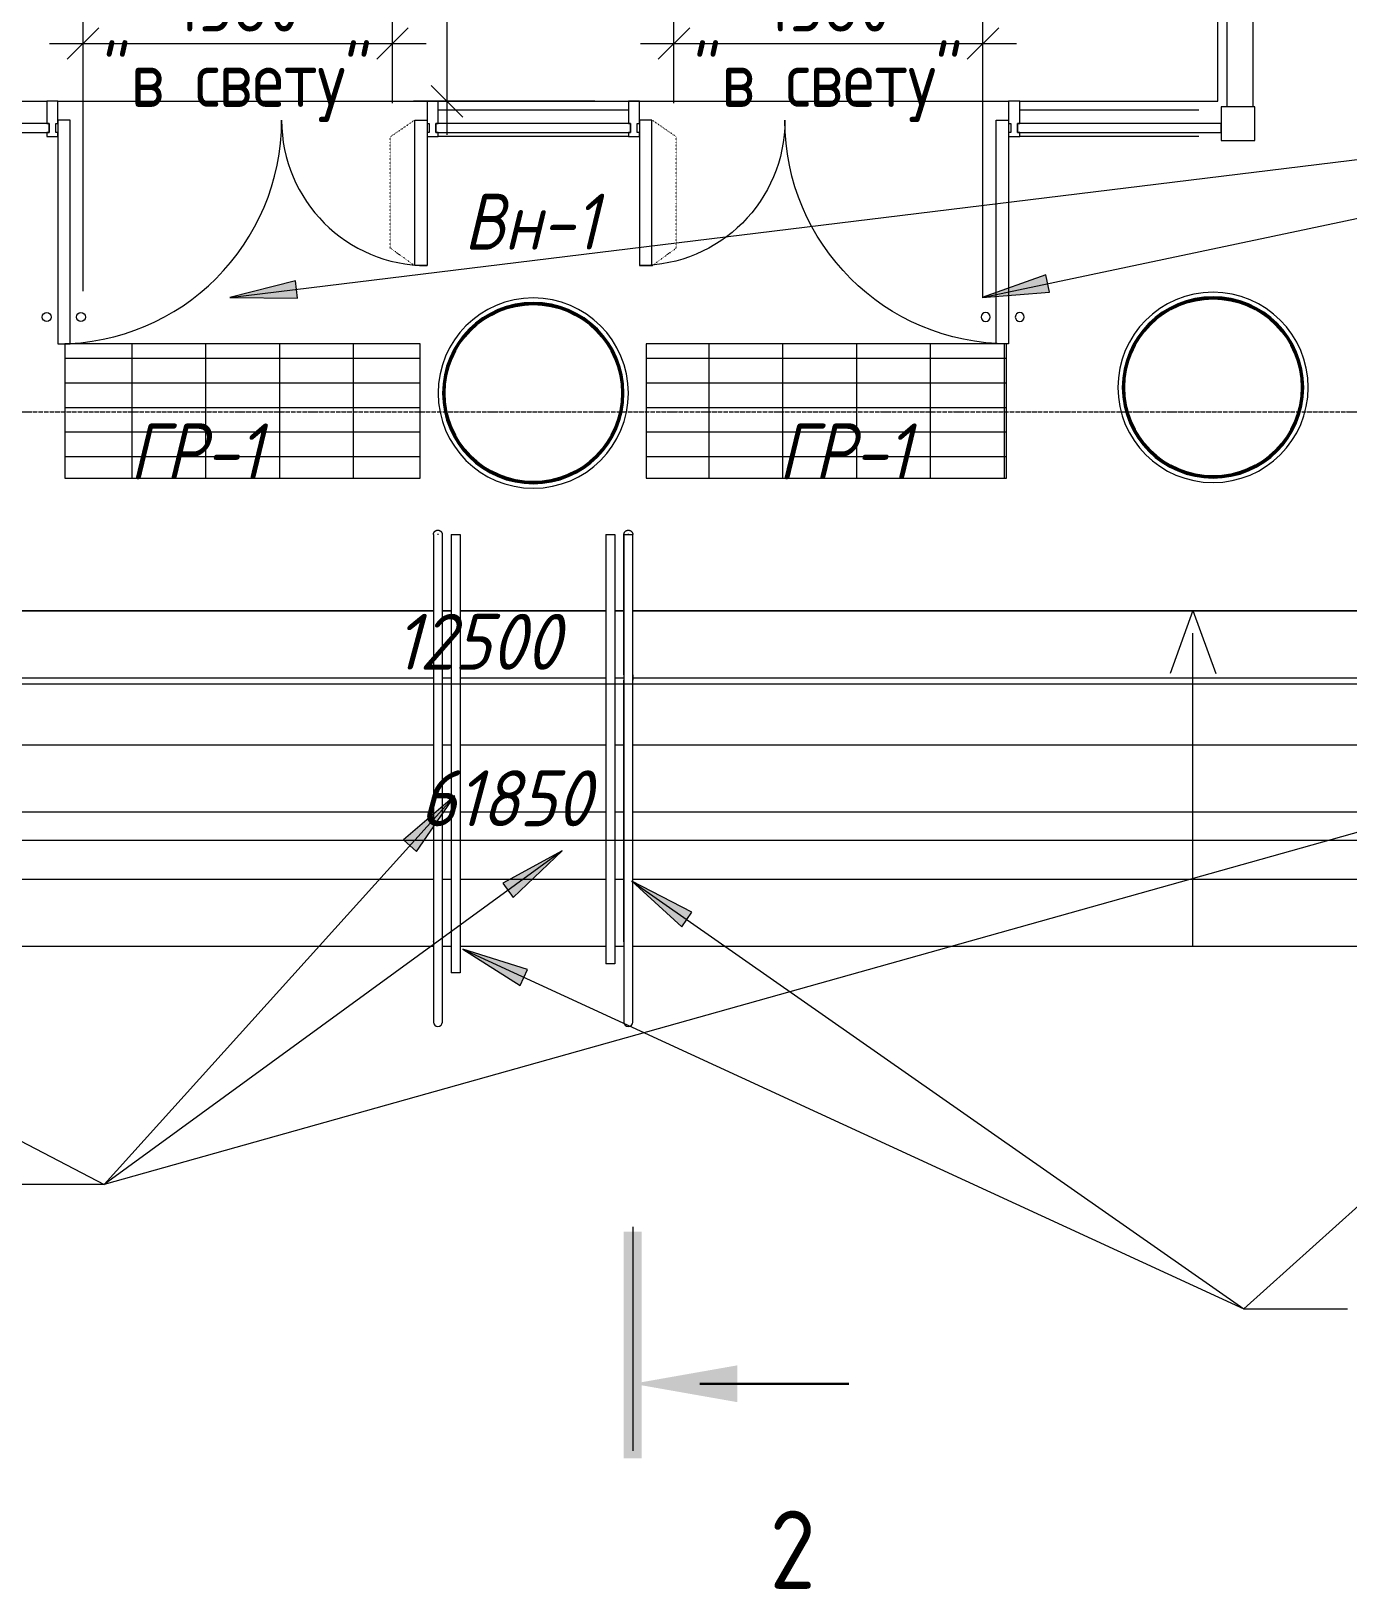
# Model space of a CAD drawing. Header units: millimetres. Extents: x 504091 to 2165846, y 135022 to 442887.
# Drawn here: x 1422457 to 1428344, y 297402 to 304368 of the extents above; entities that cross this region are included whole.
import ezdxf

# ---------------------------------------------------------------- set-up
doc = ezdxf.new("R2010")
doc.units = ezdxf.units.MM
for name, pattern in [('ADSK_Линия сетки', [25, 20, -2.5, 0, -2.5]), ('ADSK_Пунктирная_п1', [0.53, 0, -0.53]), ('осеваяX2', [4, 2.5, -0.5, 0.5, -0.5])]:
    doc.linetypes.add(name, pattern=pattern)
doc.layers.get('Defpoints').update_dxf_attribs({"color": 255})
for name, color, linetype, lineweight in [('Аннотация', 7, 'Continuous', 9), ('Витраж', 7, 'Continuous', 9), ('Двери', 7, 'Continuous', 20), ('Колонны', 7, 'Continuous', 18), ('Лестницы', 7, 'Continuous', 18), ('Марки', 7, 'Continuous', 20), ('Ограждение', 7, 'Continuous', 18), ('Оси', 165, 'осеваяX2', 13), ('Панели витража', 7, 'Continuous', 9), ('Перекрытие', 7, 'Continuous', 18), ('размеры', 7, 'Continuous', 9), ('Разрезы', 7, 'Continuous', 9), ('Стены наружные', 7, 'Continuous', 18), ('Узлы', 7, 'Continuous', 18)]:
    doc.layers.add(name, color=color, linetype=linetype, lineweight=lineweight)
doc.layers.add('Линии', color=7, linetype='Continuous', lineweight=9, true_color=0x00a600)
doc.styles.add('GOST 2.304_new', font='isocpeur.ttf', dxfattribs={"width": 0.9, "oblique": 15})
doc.styles.add('GOST Common_1', font='GOST_Common.ttf', dxfattribs={"width": 0.9, "height": 250})
doc.styles.add('GOST Common_4', font='GOST_Common.ttf', dxfattribs={"width": 0.9, "height": 200})
doc.styles.add('GOST Common_B_I', font='', dxfattribs={"width": 0.9, "height": 250})
doc.styles.get('GOST Common_B_I').set_extended_font_data('GOST Common', italic=True, bold=True)
doc.dimstyles.new('ADSK_Основной_2_5_мм_Округление_до_10_мм', dxfattribs={"dimscale": 304.8, "dimtxt": 251.428749, "dimasz": 0.463911, "dimexe": 0.492126, "dimexo": 0.492126, "dimgap": 0.098425, "dimtad": 1, "dimdec": 0, "dimrnd": 10, "dimdsep": 46, "dimtxsty": 'GOST Common_1', "dimblk1": 'OBLIQUE', "dimblk2": 'OBLIQUE', "dimsah": 1, "dimcen": 0.09, "dimdle": 0.492126, "dimazin": 2, "dimtfac": 1, "dimtdec": 4, "dimtix": 1, "dimtmove": 0, "dimatfit": 3, "dimfxl": 0, "dimtvp": 1, "dimtolj": 1, "dimtzin": 0, "dimlwd": 20, "dimlwe": 20, "dimarcsym": 0})
doc.dimstyles.new('ADSK_Основной_2_5_мм_Округление_до_1_мм', dxfattribs={"dimscale": 304.8, "dimtxt": 251.428749, "dimasz": 0.463911, "dimexe": 0.492126, "dimexo": 0.492126, "dimgap": 0.098425, "dimtad": 1, "dimdec": 0, "dimdsep": 46, "dimtxsty": 'GOST Common_1', "dimblk1": 'OBLIQUE', "dimblk2": 'OBLIQUE', "dimsah": 1, "dimcen": 0.09, "dimdle": 0.492126, "dimazin": 2, "dimtfac": 1, "dimtdec": 4, "dimtix": 1, "dimtmove": 0, "dimatfit": 3, "dimfxl": 0, "dimtvp": 1, "dimtolj": 1, "dimtzin": 0, "dimlwd": 20, "dimlwe": 20, "dimarcsym": 0})
doc.dimstyles.new('SPDS 1_100', dxfattribs={"dimscale": 100, "dimtxt": 2.5, "dimasz": 1.77, "dimexe": 1.25, "dimexo": 0.625, "dimtad": 1, "dimdec": 0, "dimrnd": 0.001, "dimzin": 9, "dimtxsty": 'GOST 2.304_new', "dimblk": 'ARCHTICK', "dimcen": 2.5, "dimdle": 2, "dimclrt": 256, "dimadec": 0, "dimazin": 2, "dimtfac": 0.75, "dimtdec": 0, "dimtmove": 1, "dimatfit": 3, "dimfxl": 0, "dimtolj": 1, "dimlwd": 9, "dimlwe": 9, "dimarcsym": 0})

# ---------------------------------------------------------------- blocks, each defined once
blk = doc.blocks.new('Системная панель - Стекло - 40мм-6453344-План 1-го этажа')
at = {"layer": 'Панели витража', "lineweight": 18}
blk.add_line((-405, 40), (-405, 0), dxfattribs=at)
blk.add_lwpolyline([(-405, 0), (505, 0), (505, 40), (-405, 40)], dxfattribs=at)
blk = doc.blocks.new('Квадратный угловой импост - 150х150 мм-6453345-План 1-го этажа')
at = {"layer": 'Витраж', "lineweight": 18}
for p, q in [((-25, 25), (125, 25)), ((-25, -125), (-25, 25)), ((125, 25), (125, -125)), ((125, -125), (-25, -125))]:
    blk.add_line(p, q, dxfattribs=at)
blk = doc.blocks.new('Системная панель - Стекло - 40мм-6453346-План 1-го этажа')
at = {"layer": 'Панели витража', "lineweight": 18}
blk.add_line((-535, 40), (-535, 0), dxfattribs=at)
blk.add_lwpolyline([(-535, 0), (335, 0), (335, 40), (-535, 40)], dxfattribs=at)
blk = doc.blocks.new('Прямоугольный импост - Импост структурный с накладкой - 100мм-5430409-План 1-го этажа')
at = {"layer": 'Витраж'}
for p, q in [((22126, -300.6), (21326, -300.6)), ((22126, -417.6), (21326, -417.6))]:
    blk.add_line(p, q, dxfattribs=at)
blk = doc.blocks.new('Прямоугольный импост - Импост структурный с накладкой - 160мм-6453342-План 1-го этажа')
at = {"layer": 'Витраж', "lineweight": 18}
for p, q in [((-25, 0), (-25, 17)), ((-25, 17), (25, 17)), ((-15, 0), (-25, 0)), ((-15, -40), (-15, 0)), ((25, 0), (15, 0)), ((15, 0), (15, -40)), ((25, 17), (25, 0)), ((-25, -140), (-25, -40)), ((-25, -40), (-15, -40)), ((15, -40), (25, -40)), ((25, -40), (25, -140)), ((25, -140), (-25, -140))]:
    blk.add_line(p, q, dxfattribs=at)
blk = doc.blocks.new('Витражная двухстворчатая дверь - Входная двухстворчатая левая-6453348-План 1-го этажа')
at = {"layer": 'Двери'}
for points in [[(-825, -945), (-770, -945), (-770, 55), (-825, 55), (-825, -945)], [(825, -595), (770, -595), (770, 55), (825, 55), (825, -595)]]:
    blk.add_lwpolyline(points, dxfattribs=at)
for centre, radius, start, end in [((-825, 55), 1000, 270, 0), ((825, 55), 650, 180, 270)]:
    blk.add_arc(centre, radius, start, end, dxfattribs=at)
at = {"layer": 'Линии', "color": 7, "linetype": 'ADSK_Пунктирная_п1'}
for points in [[(660.6, -516.3), (660.6, -19.2), (769.3, 55.8)], [(768.9, -595), (660.6, -516.3)]]:
    blk.add_lwpolyline(points, dxfattribs=at)
at = {"layer": 'Линии', "color": 7, "lineweight": 18}
for centre in [(-875, -825), (-722.5, -825)]:
    blk.add_circle(centre, 20, dxfattribs=at)
blk = doc.blocks.new('Ограждение - Ограждение-1958639-План 1-го этажа')
at = {"layer": 'Ограждение'}
for p, q in [((24185.2, -2705), (24225.2, -2705)), ((24185.2, -2705), (24185.2, -3045)), ((24225.2, -2705), (24225.2, -3045)), ((24185.2, -3045), (24185.2, -3345)), ((24225.2, -3045), (24225.2, -3345)), ((24185.2, -3345), (24185.2, -4545)), ((24225.2, -3345), (24225.2, -4545)), ((24185.2, -4545), (24185.2, -4665)), ((24225.2, -4545), (24225.2, -4665)), ((24225.2, -4665), (24185.2, -4665))]:
    blk.add_line(p, q, dxfattribs=at)
blk = doc.blocks.new('Тип перил - Перила_Внутренний_-3098167-План 1-го этажа')
at = {"layer": 'Ограждение'}
for p, q in [((24105.2, -2705), (24105.2, -3045)), ((24127.5, -2705), (24122.9, -2705)), ((24145.2, -3045), (24145.2, -2705)), ((24105.2, -3045), (24105.2, -3332.5)), ((24145.2, -3332.5), (24145.2, -3045)), ((24105.2, -3346.6), (24105.2, -4524.6)), ((24145.2, -4524.6), (24145.2, -3346.6)), ((24105.2, -4525.2), (24105.2, -4524.6))]:
    blk.add_line(p, q, dxfattribs=at)
at = {"layer": 'Ограждение', "flags": 128}
for points in [[(24105.2, -3332.5), (24105.2, -3333.7), (24105.2, -3334.9), (24105.2, -3336.1), (24105.2, -3337.3), (24105.2, -3338.5), (24105.2, -3339.6), (24105.2, -3340.8), (24105.2, -3341.9), (24105.2, -3343.1), (24105.2, -3344.2), (24105.2, -3345.3), (24105.2, -3346.4), (24105.2, -3346.6)], [(24145.2, -3346.6), (24145.2, -3345.5), (24145.2, -3344.5), (24145.2, -3343.3), (24145.2, -3342.2), (24145.2, -3341.1), (24145.2, -3339.9), (24145.2, -3338.8), (24145.2, -3337.6), (24145.2, -3336.4), (24145.2, -3335.2), (24145.2, -3334), (24145.2, -3332.8), (24145.2, -3332.5)]]:
    blk.add_lwpolyline(points, dxfattribs=at)
blk = doc.blocks.new('Тип перил - D40-V56-План 1-го этажа')
at = {"layer": 'Ограждение', "flags": 128}
for points in [[(0, 20), (0.8, 20), (1.6, 19.9), (2.4, 19.9), (3.2, 19.7), (4, 19.6), (4.8, 19.4), (5.5, 19.2), (6.3, 19), (7, 18.7), (7.8, 18.4), (8.5, 18.1), (9.2, 17.7), (9.9, 17.4), (10.6, 16.9), (11.3, 16.5), (11.9, 16), (12.6, 15.6), (13.2, 15), (13.8, 14.5), (14.3, 13.9), (14.9, 13.3), (15.4, 12.7), (15.9, 12.1), (16.4, 11.5), (16.8, 10.8), (17.2, 10.1), (17.6, 9.4), (18, 8.7), (18.3, 8), (18.6, 7.2), (18.9, 6.5), (19.2, 5.7), (19.4, 5), (19.6, 4.2), (19.7, 3.4), (19.8, 2.6), (19.9, 1.8), (20, 1), (20, 0.2), (20, 0)], [(20, 0), (20, -0.8), (19.9, -1.6), (19.9, -2.4), (19.7, -3.2), (19.6, -4), (19.4, -4.8), (19.2, -5.5), (19, -6.3), (18.7, -7), (18.4, -7.8), (18.1, -8.5), (17.7, -9.2), (17.4, -9.9), (16.9, -10.6), (16.5, -11.3), (16, -11.9), (15.6, -12.6), (15, -13.2), (14.5, -13.8), (13.9, -14.3), (13.3, -14.9), (12.7, -15.4), (12.1, -15.9), (11.5, -16.4), (10.8, -16.8), (10.1, -17.2), (9.4, -17.6), (8.7, -18), (8, -18.3), (7.2, -18.6), (6.5, -18.9), (5.7, -19.2), (5, -19.4), (4.2, -19.6), (3.4, -19.7), (2.6, -19.8), (1.8, -19.9), (1, -20), (0.2, -20), (0, -20)]]:
    blk.add_lwpolyline(points, dxfattribs=at)
blk = doc.blocks.new('Тип перил - Перила_Внутренний_-3098185-План 1-го этажа')
at = {"layer": 'Ограждение', "flags": 128}
for points in [[(24105.2, -3332.5), (24105.2, -3333.7), (24105.2, -3334.9), (24105.2, -3336.1), (24105.2, -3337.3), (24105.2, -3338.5), (24105.2, -3339.6), (24105.2, -3340.8), (24105.2, -3341.9), (24105.2, -3343.1), (24105.2, -3344.2), (24105.2, -3345.3), (24105.2, -3346.4), (24105.2, -3346.6)], [(24145.2, -3346.6), (24145.2, -3345.5), (24145.2, -3344.5), (24145.2, -3343.3), (24145.2, -3342.2), (24145.2, -3341.1), (24145.2, -3339.9), (24145.2, -3338.8), (24145.2, -3337.6), (24145.2, -3336.4), (24145.2, -3335.2), (24145.2, -3334), (24145.2, -3332.8)]]:
    blk.add_lwpolyline(points, dxfattribs=at)
blk = doc.blocks.new('Тип перил - D40-V58-План 1-го этажа')
at = {"layer": 'Ограждение', "flags": 128}
for points in [[(4.8, 19.4), (5.5, 19.2), (6.3, 19), (7, 18.7), (7.8, 18.4), (8.5, 18.1), (9.2, 17.7), (9.9, 17.4), (10.6, 16.9), (11.3, 16.5), (11.9, 16), (12.6, 15.6), (13.2, 15), (13.8, 14.5), (14.3, 13.9), (14.9, 13.3), (15.4, 12.7), (15.9, 12.1), (16.4, 11.5), (16.8, 10.8), (17.2, 10.1), (17.6, 9.4), (18, 8.7), (18.3, 8), (18.6, 7.2), (18.9, 6.5), (19.2, 5.7), (19.4, 5), (19.6, 4.2), (19.7, 3.4), (19.8, 2.6), (19.9, 1.8), (20, 1), (20, 0.2), (20, 0)], [(9.4, -17.6), (8.7, -18), (8, -18.3), (7.2, -18.6), (6.5, -18.9), (5.7, -19.2), (5, -19.4), (4.2, -19.6)], [(20, 0), (20, -0.8), (19.9, -1.6), (19.9, -2.4), (19.7, -3.2), (19.6, -4), (19.4, -4.8), (19.2, -5.5), (19, -6.3), (18.7, -7), (18.4, -7.8), (18.1, -8.5), (17.7, -9.2), (17.4, -9.9), (16.9, -10.6), (16.5, -11.3), (16, -11.9), (15.6, -12.6), (15, -13.2), (14.5, -13.8), (13.9, -14.3), (13.3, -14.9), (12.7, -15.4), (12.1, -15.9), (11.5, -16.4), (10.8, -16.8), (10.1, -17.2)]]:
    blk.add_lwpolyline(points, dxfattribs=at)
blk = doc.blocks.new('Тип перил - Перила_Внутренний_-V59-План 1-го этажа')
at = {"layer": 'Ограждение'}
for p, q in [((24956.8, -2705), (24996.8, -2705)), ((24956.8, -3332.5), (24956.8, -2705)), ((24996.8, -3332.5), (24996.8, -2705)), ((24956.8, -3332.5), (24956.8, -3356)), ((24996.8, -3332.5), (24996.8, -3356)), ((24956.8, -4525), (24956.8, -3356)), ((24996.8, -4525), (24996.8, -3356))]:
    blk.add_line(p, q, dxfattribs=at)
blk = doc.blocks.new('Ограждение - Ограждение-3099070-План 1-го этажа')
at = {"layer": 'Ограждение'}
for p, q in [((24876.8, -2705), (24916.8, -2705)), ((24876.8, -2705), (24876.8, -3045)), ((24916.8, -2705), (24916.8, -3045)), ((24876.8, -3045), (24876.8, -3345)), ((24916.8, -3045), (24916.8, -3345)), ((24876.8, -3345), (24876.8, -4545)), ((24916.8, -3345), (24916.8, -4545)), ((24876.8, -4545), (24876.8, -4625)), ((24916.8, -4545), (24916.8, -4625)), ((24916.8, -4625), (24876.8, -4625))]:
    blk.add_line(p, q, dxfattribs=at)
blk = doc.blocks.new('Тип перил - Перила_Внутренний_-3099075-План 1-го этажа')
at = {"layer": 'Ограждение'}
for p, q in [((24956.8, -2705), (24956.8, -3045)), ((24979.1, -2705), (24974.4, -2705)), ((24996.8, -3045), (24996.8, -2705)), ((24956.8, -3045), (24956.8, -3332.5)), ((24996.8, -3332.5), (24996.8, -3045)), ((24956.8, -3346.6), (24956.8, -4524.6)), ((24996.8, -4524.6), (24996.8, -3346.6)), ((24956.8, -4525.2), (24956.8, -4524.6))]:
    blk.add_line(p, q, dxfattribs=at)
at = {"layer": 'Ограждение', "flags": 128}
for points in [[(24956.8, -3332.5), (24956.8, -3333.7), (24956.8, -3334.9), (24956.8, -3336.1), (24956.8, -3337.3), (24956.8, -3338.5), (24956.8, -3339.6), (24956.8, -3340.8), (24956.8, -3341.9), (24956.8, -3343.1), (24956.8, -3344.2), (24956.8, -3345.3), (24956.8, -3346.4), (24956.8, -3346.6)], [(24996.8, -3346.6), (24996.8, -3345.5), (24996.8, -3344.5), (24996.8, -3343.3), (24996.8, -3342.2), (24996.8, -3341.1), (24996.8, -3339.9), (24996.8, -3338.8), (24996.8, -3337.6), (24996.8, -3336.4), (24996.8, -3335.2), (24996.8, -3334), (24996.8, -3332.8), (24996.8, -3332.5)]]:
    blk.add_lwpolyline(points, dxfattribs=at)
blk = doc.blocks.new('Тип перил - Перила_Внутренний_-V68-План 1-го этажа')
at = {"layer": 'Ограждение'}
for p, q in [((24956.8, -2705), (24996.8, -2705)), ((24956.8, -3332.5), (24956.8, -2705)), ((24996.8, -3332.5), (24996.8, -2705)), ((24956.8, -3332.5), (24956.8, -3356)), ((24996.8, -3332.5), (24996.8, -3356)), ((24956.8, -4525), (24956.8, -3356)), ((24996.8, -4525), (24996.8, -3356))]:
    blk.add_line(p, q, dxfattribs=at)
blk = doc.blocks.new('Тип перил - Перила_Внутренний_-3099086-План 1-го этажа')
at = {"layer": 'Ограждение', "flags": 128}
for points in [[(24956.8, -3332.5), (24956.8, -3333.7), (24956.8, -3334.9), (24956.8, -3336.1), (24956.8, -3337.3), (24956.8, -3338.5), (24956.8, -3339.6), (24956.8, -3340.8), (24956.8, -3341.9), (24956.8, -3343.1), (24956.8, -3344.2), (24956.8, -3345.3), (24956.8, -3346.4), (24956.8, -3346.6)], [(24996.8, -3346.6), (24996.8, -3345.5), (24996.8, -3344.5), (24996.8, -3343.3), (24996.8, -3342.2), (24996.8, -3341.1), (24996.8, -3339.9), (24996.8, -3338.8), (24996.8, -3337.6), (24996.8, -3336.4), (24996.8, -3335.2), (24996.8, -3334), (24996.8, -3332.8)]]:
    blk.add_lwpolyline(points, dxfattribs=at)
blk = doc.blocks.new('Тип перил - Перила_Внутренний_-V69-План 1-го этажа')
at = {"layer": 'Ограждение'}
for p, q in [((24956.8, -3332.5), (24956.8, -3346.7)), ((24996.8, -3332.5), (24996.8, -3346.7))]:
    blk.add_line(p, q, dxfattribs=at)
blk = doc.blocks.new('ADSK_Стрелка - По умолчанию-7055096-План 1-го этажа')
at = {"layer": 'Узлы'}
blk.add_line((0, 0), (1399.4, 0.2), dxfattribs=at)
blk = doc.blocks.new('Разрез - Номер вида спереди_3_5 мм-16061-План 1-го этажа')
at = {"layer": 'Разрезы'}
for points in [[(9.798, 0.404), (9.798, -0.394), (-0.333, -0.394), (-0.333, 0.404)], [(2.176, -4.675), (3, 0), (3.824, -4.675)]]:
    blk.add_hatch(color=256, dxfattribs=at).paths.add_polyline_path(points)
at = {"layer": 'Разрезы', "lineweight": 30}
blk.add_line((3, -3), (3, -9.663), dxfattribs=at)
blk = doc.blocks.new('_Oblique')
at = {"color": 0, "linetype": 'ByBlock', "lineweight": -2}
blk.add_line((-0.5, -0.5), (0.5, 0.5), dxfattribs=at)
blk = doc.blocks.new('*D2770')
at = {"layer": 'Defpoints', "color": 0, "lineweight": 20, "transparency": 16777216}
for p in [(1426712.1, 304312.8), (1425330.8, 303896.4), (1426712.1, 303024.7)]:
    blk.add_point(p, dxfattribs=at)
at = {"layer": 'размеры', "color": 0, "transparency": 16777216}
for p, q in [((1425330.8, 304046.4), (1425330.8, 304462.8)), ((1426712.1, 303174.7), (1426712.1, 304462.8)), ((1425180.8, 304312.8), (1426862.1, 304312.8))]:
    blk.add_line(p, q, dxfattribs=at)
at = {"layer": 'размеры', "color": 0, "transparency": 16777216, "xscale": 141.4, "yscale": 141.4, "zscale": 141.4, "rotation": 180}
blk.add_blockref('_Oblique', (1425330.8, 304312.8), dxfattribs=at)
at = {"layer": 'размеры', "color": 0, "transparency": 16777216, "xscale": 141.4, "yscale": 141.4, "zscale": 141.4}
blk.add_blockref('_Oblique', (1426712.1, 304312.8), dxfattribs=at)
at = {"layer": 'размеры', "color": 0, "lineweight": 20, "transparency": 16777216, "char_height": 250, "width": 1564.824, "attachment_point": 5, "style": 'GOST Common_1'}
for s, insert in [('\\A1;1360\u200e', (1426021.4, 304491.2)), ('\\A1;"в свету"', (1426021.4, 304120.3))]:
    blk.add_mtext(s, dxfattribs=dict(at, insert=insert))
blk = doc.blocks.new('*D2771')
at = {"layer": 'Defpoints', "color": 0, "lineweight": 20, "transparency": 16777216}
for p in [(1424072.6, 304312.8), (1424072.6, 303895.4), (1422689.6, 303054.5)]:
    blk.add_point(p, dxfattribs=at)
at = {"layer": 'размеры', "color": 0, "transparency": 16777216}
for p, q in [((1422689.6, 303204.5), (1422689.6, 304462.8)), ((1424072.6, 304045.4), (1424072.6, 304462.8)), ((1422539.6, 304312.8), (1424222.6, 304312.8))]:
    blk.add_line(p, q, dxfattribs=at)
at = {"layer": 'размеры', "color": 0, "transparency": 16777216, "xscale": 141.4, "yscale": 141.4, "zscale": 141.4, "rotation": 180}
blk.add_blockref('_Oblique', (1422689.6, 304312.8), dxfattribs=at)
at = {"layer": 'размеры', "color": 0, "transparency": 16777216, "xscale": 141.4, "yscale": 141.4, "zscale": 141.4}
blk.add_blockref('_Oblique', (1424072.6, 304312.8), dxfattribs=at)
at = {"layer": 'размеры', "color": 0, "lineweight": 20, "transparency": 16777216, "char_height": 250, "width": 1564.824, "attachment_point": 5, "style": 'GOST Common_1'}
for s, insert in [('\\A1;1360\u200e', (1423381.1, 304491.2)), ('\\A1;"в свету"', (1423381.1, 304120.3))]:
    blk.add_mtext(s, dxfattribs=dict(at, insert=insert))
blk = doc.blocks.new('*D2793')
at = {"layer": 'Defpoints', "color": 0, "lineweight": 20, "transparency": 16777216}
for p in [(1424316.8, 306504.6), (1425127.1, 306504.6), (1425127.1, 304054.6)]:
    blk.add_point(p, dxfattribs=at)
at = {"layer": 'размеры', "color": 0, "transparency": 16777216}
for p, q in [((1424316.8, 303904.6), (1424316.8, 306654.6)), ((1424977.1, 306504.6), (1424166.8, 306504.6)), ((1424977.1, 304054.6), (1424166.8, 304054.6))]:
    blk.add_line(p, q, dxfattribs=at)
at = {"layer": 'размеры', "color": 0, "transparency": 16777216, "xscale": 141.4, "yscale": 141.4, "zscale": 141.4}
for p, rotation in [((1424316.8, 306504.6), 90), ((1424316.8, 304054.6), 270)]:
    blk.add_blockref('_Oblique', p, dxfattribs=dict(at, rotation=rotation))
at = {"layer": 'размеры', "color": 0, "lineweight": 20, "transparency": 16777216, "insert": (1424161.8, 305279.6), "char_height": 250, "attachment_point": 5, "rotation": 90, "style": 'GOST Common_1'}
blk.add_mtext('\\A1;2450', dxfattribs=at)
blk = doc.blocks.new('_ArchTick')
at = {"color": 0, "linetype": 'ByBlock', "const_width": 0.15}
blk.add_lwpolyline([(-0.5, -0.5), (0.5, 0.5)], dxfattribs=at)
blk = doc.blocks.new('*D2804')
at = {"layer": 'Defpoints', "color": 0, "lineweight": 20, "transparency": 16777216}
for p in [(1418199.9, 301549.8), (1430699.9, 301549.8), (1430699.9, 301449.8)]:
    blk.add_point(p, dxfattribs=at)
at = {"layer": 'размеры', "color": 0, "lineweight": 9, "transparency": 16777216}
for p, q in [((1417999.9, 301449.8), (1430899.9, 301449.8)), ((1418199.9, 301487.3), (1418199.9, 301324.8)), ((1430699.9, 301487.3), (1430699.9, 301324.8))]:
    blk.add_line(p, q, dxfattribs=at)
at = {"layer": 'размеры', "color": 0, "lineweight": 9, "transparency": 16777216, "xscale": 177, "yscale": 177, "zscale": 177, "rotation": 180}
blk.add_blockref('_ArchTick', (1418199.9, 301449.8), dxfattribs=at)
at = {"layer": 'размеры', "color": 0, "lineweight": 9, "transparency": 16777216, "xscale": 177, "yscale": 177, "zscale": 177}
blk.add_blockref('_ArchTick', (1430699.9, 301449.8), dxfattribs=at)
at = {"layer": 'размеры', "lineweight": 20, "transparency": 16777216, "insert": (1424449.9, 301637.3), "char_height": 250, "width": 291.93, "attachment_point": 5, "style": 'GOST 2.304_new'}
blk.add_mtext('\\A1;12500', dxfattribs=at)
blk = doc.blocks.new('*D2805')
at = {"layer": 'Defpoints', "color": 0, "lineweight": 20, "transparency": 16777216}
for p in [(1393649.9, 300849.8), (1455499.9, 300849.8), (1455499.9, 300749.8)]:
    blk.add_point(p, dxfattribs=at)
at = {"layer": 'размеры', "color": 0, "lineweight": 9, "transparency": 16777216}
for p, q in [((1393449.9, 300749.8), (1455699.9, 300749.8)), ((1393649.9, 300787.3), (1393649.9, 300624.8)), ((1455499.9, 300787.3), (1455499.9, 300624.8))]:
    blk.add_line(p, q, dxfattribs=at)
at = {"layer": 'размеры', "color": 0, "lineweight": 9, "transparency": 16777216, "xscale": 177, "yscale": 177, "zscale": 177, "rotation": 180}
blk.add_blockref('_ArchTick', (1393649.9, 300749.8), dxfattribs=at)
at = {"layer": 'размеры', "color": 0, "lineweight": 9, "transparency": 16777216, "xscale": 177, "yscale": 177, "zscale": 177}
blk.add_blockref('_ArchTick', (1455499.9, 300749.8), dxfattribs=at)
at = {"layer": 'размеры', "lineweight": 20, "transparency": 16777216, "insert": (1424574.9, 300937.3), "char_height": 250, "width": 291.93, "attachment_point": 5, "style": 'GOST 2.304_new'}
blk.add_mtext('\\A1;61850', dxfattribs=at)

msp = doc.modelspace()

# ---------------------------------------------------------------- hatches: boundary and pattern name
at = {"layer": 'Аннотация', "lineweight": 9}
for points in [[(1423345.9232, 303176.2253), (1423648.5001, 303173.5541), (1423638.8814, 303251.9578)], [(1426708.6622, 303177.3769), (1427010.3485, 303200.7294), (1426994.0247, 303278.0158)], [(1424351.4754, 300948.1182), (1424121.1325, 300751.8988), (1424179.7665, 300698.9677)], [(1424831.4557, 300702.8548), (1424565.712, 300558.1475), (1424612.22, 300494.2988)], [(1425142.5352, 300566.8558), (1425365.8314, 300362.6531), (1425411.0743, 300427.4044)], [(1424387.2554, 300261.9086), (1424643.264, 300100.603), (1424676.2897, 300172.3593)]]:
    msp.add_hatch(color=256, dxfattribs=at).paths.add_polyline_path(points)
at = {"layer": 'Колонны', "true_color": 0xfbfbf4}
for points in [[(1424702.0612, 302343.8677), (1424772.4764, 302350.0282), (1424840.7519, 302368.3226), (1424904.8135, 302398.1949), (1424962.7145, 302438.7377), (1425015.6921, 302492.9982), (1425054.7906, 302549.9486), (1425083.7209, 302612.9584), (1425101.5063, 302680.113), (1425107.5657, 302749.3721), (1425100.9083, 302749.3721), (1425094.8489, 302680.113), (1425076.8548, 302612.9584), (1425047.4729, 302549.9486), (1425007.5958, 302492.9982), (1424958.4352, 302443.8376), (1424901.4848, 302403.9605), (1424838.475, 302374.5785), (1424771.3203, 302356.5845), (1424702.0612, 302350.5251), (1424631.6461, 302356.8942), (1424563.3706, 302375.6403), (1424502.6377, 302403.9605), (1424445.6873, 302443.8376), (1424396.5267, 302492.9982), (1424356.6496, 302549.9486), (1424327.2677, 302612.9584), (1424309.2736, 302680.113), (1424302.2383, 302749.3721), (1424296.5568, 302749.3721), (1424304.1548, 302673.5923), (1424321.0117, 302610.6814), (1424350.8841, 302546.6199), (1424392.1238, 302488.0219), (1424445.6873, 302435.7413), (1424502.6377, 302396.6427), (1424565.6475, 302367.7124), (1424632.8022, 302349.927), (1424693.685, 302344.6005)], [(1427740.8854, 302369.2563), (1427812.9497, 302375.8587), (1427879.5761, 302393.7112), (1427943.6377, 302423.5836), (1428001.5387, 302464.1263), (1428054.4915, 302518.3514), (1428093.602, 302575.3097), (1428122.54, 302638.3282), (1428140.3297, 302705.4921), (1428146.3899, 302774.7607), (1428139.7875, 302774.7607), (1428133.7273, 302705.4921), (1428115.7307, 302638.3282), (1428086.3447, 302575.3097), (1428046.4621, 302518.3514), (1427997.2947, 302469.184), (1427940.3365, 302429.3014), (1427877.318, 302399.9154), (1427810.1541, 302381.9189), (1427740.8854, 302375.8587), (1427670.4703, 302382.2261), (1427602.1948, 302400.9684), (1427541.4344, 302429.3014), (1427484.4762, 302469.184), (1427435.3088, 302518.3514), (1427395.4262, 302575.3097), (1427366.0401, 302638.3282), (1427348.0436, 302705.4921), (1427341.0537, 302774.7607), (1427335.381, 302774.7607), (1427342.8859, 302699.3284), (1427359.8359, 302636.07), (1427389.7083, 302572.0085), (1427430.948, 302513.4105), (1427484.4762, 302461.1546), (1427541.4344, 302422.0442), (1427604.4529, 302393.1061), (1427673.75, 302375.1298), (1427719.5982, 302371.1186)]]:
    msp.add_hatch(color=7, dxfattribs=at).paths.add_polyline_path(points)
at = {"layer": 'Узлы', "lineweight": 9}
h = msp.add_hatch(dxfattribs=at)
h.set_pattern_fill('FP_30', color=253, style=0, pattern_type=2)
h.set_pattern_definition([(0, (1400138.28, 303565.44), (0, 110), []), (90, (1400138.28, 303565.44), (-330, 2e-14), [])])
h.paths.add_polyline_path([(1423220.2287, 302369.5757), (1424197.0612, 302369.5757), (1424197.0612, 302969.5757), (1422607.0612, 302969.5757), (1422607.0612, 302369.5757), (1422692.4357, 302369.5757)])
h = msp.add_hatch(dxfattribs=at)
h.set_pattern_fill('FP_31', color=253, style=0, pattern_type=2)
h.set_pattern_definition([(0, (1402717.97, 303565.44), (0, 110), []), (90, (1402717.97, 303565.44), (-330, 2e-14), [])])
h.paths.add_polyline_path([(1426817.0612, 302369.5757), (1426817.0612, 302969.5757), (1425207.0612, 302969.5757), (1425207.0612, 302369.5757), (1426186.9866, 302369.5757)])

# ---------------------------------------------------------------- linework, layer by layer
at = {"layer": 'Аннотация', "lineweight": 9}
for p, q in [((1423345.9232, 303176.2253), (1431355.6575, 304158.8747)), ((1426708.6622, 303177.3769), (1431355.6575, 304158.8747)), ((1423638.8814, 303251.9578), (1423345.9232, 303176.2253)), ((1423648.5001, 303173.5541), (1423638.8814, 303251.9578)), ((1426994.0247, 303278.0158), (1426708.6622, 303177.3769)), ((1427010.3485, 303200.7294), (1426994.0247, 303278.0158)), ((1423345.9232, 303176.2253), (1423648.5001, 303173.5541)), ((1426708.6622, 303177.3769), (1427010.3485, 303200.7294)), ((1430431.7218, 301359.8591), (1422783.2376, 299210.9147)), ((1418928.9026, 301216.1129), (1422783.2376, 299210.9147)), ((1430569.0355, 301074.4833), (1427878.9918, 298654.8445)), ((1424351.4754, 300948.1182), (1422783.2376, 299210.9147)), ((1424351.4754, 300948.1182), (1424121.1325, 300751.8988)), ((1424179.7665, 300698.9677), (1424351.4754, 300948.1182)), ((1424121.1325, 300751.8988), (1424179.7665, 300698.9677)), ((1424831.4557, 300702.8548), (1422783.2376, 299210.9147)), ((1424831.4557, 300702.8548), (1424565.712, 300558.1475)), ((1424612.22, 300494.2988), (1424831.4557, 300702.8548)), ((1424565.712, 300558.1475), (1424612.22, 300494.2988)), ((1425142.5352, 300566.8558), (1425365.8314, 300362.6531)), ((1425411.0743, 300427.4044), (1425142.5352, 300566.8558)), ((1425142.5352, 300566.8558), (1427878.9918, 298654.8445)), ((1425365.8314, 300362.6531), (1425411.0743, 300427.4044)), ((1424387.2554, 300261.9086), (1424643.264, 300100.603)), ((1424676.2897, 300172.3593), (1424387.2554, 300261.9086)), ((1424387.2554, 300261.9086), (1427878.9918, 298654.8445)), ((1424643.264, 300100.603), (1424676.2897, 300172.3593)), ((1422783.2376, 299210.9147), (1422291.4557, 299210.9147)), ((1422783.2376, 299210.9147), (1422291.4557, 299210.9147)), ((1422783.2376, 299210.9147), (1422291.4557, 299210.9147)), ((1422783.2376, 299210.9147), (1422291.4557, 299210.9147)), ((1427878.9918, 298654.8445), (1428342.0994, 298654.8445)), ((1427878.9918, 298654.8445), (1428342.0994, 298654.8445)), ((1427878.9918, 298654.8445), (1428342.0994, 298654.8445))]:
    msp.add_line(p, q, dxfattribs=at)
at = {"layer": 'Аннотация', "lineweight": 20}
for q in [(1427548.6878, 301495.0812), (1427753.8999, 301495.0812)]:
    msp.add_line((1427651.2939, 301776.989), q, dxfattribs=at)
at = {"layer": 'Витраж'}
for p, q in [((1427802.0612, 305254.5757), (1427802.0612, 304029.5757)), ((1427919.0612, 305254.5757), (1427919.0612, 304029.5757)), ((1425127.0612, 304014.5757), (1424277.0612, 304014.5757)), ((1425127.0612, 303897.5757), (1424277.0612, 303897.5757))]:
    msp.add_line(p, q, dxfattribs=at)
at = {"layer": 'Колонны', "lineweight": 40}
for centre, radius, start, end in [((1427740.8854, 302774.7607), 398.902, 0, 180), ((1424702.0612, 302749.3721), 398.847, 0, 180), ((1424702.0612, 302749.3721), 398.847, 180, 0), ((1427740.8854, 302774.7607), 398.902, 180, 0)]:
    msp.add_arc(centre, radius, start, end, dxfattribs=at)
at = {"layer": 'Лестницы'}
for p, q in [((1418920.6622, 301776.3441), (1424255.5057, 301776.3441)), ((1424295.5057, 301776.3441), (1424335.5057, 301776.3441)), ((1424375.5057, 301776.3441), (1425027.0478, 301776.3441)), ((1425067.0478, 301776.3441), (1425107.0478, 301776.3441)), ((1425147.0478, 301776.3441), (1430549.8195, 301776.3441)), ((1418920.1354, 301476.3441), (1424256.0325, 301476.3441)), ((1418920.1354, 301476.3441), (1424256.0325, 301476.3441)), ((1424294.9789, 301476.3441), (1424335.5057, 301476.3441)), ((1424294.9789, 301476.3441), (1424335.5057, 301476.3441)), ((1424375.5057, 301476.3441), (1425027.0478, 301476.3441)), ((1424375.5057, 301476.3441), (1425027.0478, 301476.3441)), ((1425067.0478, 301476.3441), (1425107.5746, 301476.3441)), ((1425067.0478, 301476.3441), (1425107.5746, 301476.3441)), ((1425146.521, 301476.3441), (1430550.3463, 301476.3441)), ((1425146.521, 301476.3441), (1430550.3463, 301476.3441)), ((1418920.6622, 301176.3441), (1424255.5057, 301176.3441)), ((1418920.6622, 301176.3441), (1424255.5057, 301176.3441)), ((1424295.5057, 301176.3441), (1424335.5057, 301176.3441)), ((1424295.5057, 301176.3441), (1424335.5057, 301176.3441)), ((1424375.5057, 301176.3441), (1425027.0478, 301176.3441)), ((1424375.5057, 301176.3441), (1425027.0478, 301176.3441)), ((1425067.0478, 301176.3441), (1425107.0478, 301176.3441)), ((1425067.0478, 301176.3441), (1425107.0478, 301176.3441)), ((1425147.0478, 301176.3441), (1430549.8195, 301176.3441)), ((1425147.0478, 301176.3441), (1430549.8195, 301176.3441)), ((1418920.6622, 300876.3441), (1424255.5057, 300876.3441)), ((1418920.6622, 300876.3441), (1424255.5057, 300876.3441)), ((1424295.5057, 300876.3441), (1424335.5057, 300876.3441)), ((1424295.5057, 300876.3441), (1424335.5057, 300876.3441)), ((1424375.5057, 300876.3441), (1425027.0478, 300876.3441)), ((1424375.5057, 300876.3441), (1425027.0478, 300876.3441)), ((1425067.0478, 300876.3441), (1425107.0478, 300876.3441)), ((1425067.0478, 300876.3441), (1425107.0478, 300876.3441)), ((1425147.0478, 300876.3441), (1430549.8195, 300876.3441)), ((1425147.0478, 300876.3441), (1430549.8195, 300876.3441)), ((1418920.6622, 300576.3441), (1424255.5057, 300576.3441)), ((1418920.6622, 300576.3441), (1424255.5057, 300576.3441)), ((1424295.5057, 300576.3441), (1424335.5057, 300576.3441)), ((1424295.5057, 300576.3441), (1424335.5057, 300576.3441)), ((1424375.5057, 300576.3441), (1425027.0478, 300576.3441)), ((1424375.5057, 300576.3441), (1425027.0478, 300576.3441)), ((1425067.0478, 300576.3441), (1425107.0478, 300576.3441)), ((1425067.0478, 300576.3441), (1425107.0478, 300576.3441)), ((1425147.0478, 300576.3441), (1430549.8195, 300576.3441)), ((1425147.0478, 300576.3441), (1430549.8195, 300576.3441)), ((1418920.6622, 300276.3441), (1424255.5057, 300276.3441)), ((1418920.6622, 300276.3441), (1424255.5057, 300276.3441)), ((1424295.5057, 300276.3441), (1424335.5057, 300276.3441)), ((1424295.5057, 300276.3441), (1424335.5057, 300276.3441)), ((1424375.5057, 300276.3441), (1425027.0478, 300276.3441)), ((1424375.5057, 300276.3441), (1425027.0478, 300276.3441)), ((1425067.0478, 300276.3441), (1425107.0478, 300276.3441)), ((1425067.0478, 300276.3441), (1425107.0478, 300276.3441)), ((1425147.0478, 300276.3441), (1430549.8195, 300276.3441)), ((1425147.0478, 300276.3441), (1430549.8195, 300276.3441))]:
    msp.add_line(p, q, dxfattribs=at)
at = {"layer": 'Линии', "color": 7}
for p, q in [((1424255.5057, 300296.3441), (1424255.5057, 299936.3441)), ((1424295.5057, 299936.3441), (1424295.5057, 300296.3441)), ((1425107.0478, 300296.3441), (1425107.0478, 299936.3441)), ((1425147.0478, 299936.3441), (1425147.0478, 300296.3441))]:
    msp.add_line(p, q, dxfattribs=at)
at = {"layer": 'Линии', "color": 253}
for points in [[(1424197.0612, 302969.5757), (1422607.0612, 302969.5757), (1422607.0612, 302369.5757), (1424197.0612, 302369.5757)], [(1426817.0612, 302969.5757), (1425207.0612, 302969.5757), (1425207.0612, 302369.5757), (1426817.0612, 302369.5757)]]:
    msp.add_lwpolyline(points, close=True, dxfattribs=at)
at = {"layer": 'Линии', "color": 7}
for centre in [(1424275.5057, 299936.3441), (1425127.0478, 299936.3441)]:
    msp.add_arc(centre, 20, 180, 0, dxfattribs=at)
at = {"layer": 'Оси', "linetype": 'ADSK_Линия сетки'}
msp.add_line((1390035.5654, 302666.3441), (1456155.1468, 302666.3441), dxfattribs=at)
at = {"layer": 'Перекрытие'}
for p, q in [((1427762.0612, 304054.5757), (1427762.0612, 305254.5757)), ((1421642.0612, 304054.5757), (1422527.0612, 304054.5757)), ((1422577.0612, 304054.5757), (1424227.0612, 304054.5757)), ((1424177.0612, 304054.5757), (1425227.0612, 304054.5757)), ((1425177.0612, 304054.5757), (1426827.0612, 304054.5757)), ((1426877.0612, 304054.5757), (1427762.0612, 304054.5757)), ((1418920.6622, 301776.989), (1424255.5057, 301776.989)), ((1424295.5057, 301776.989), (1424335.5057, 301776.989)), ((1424375.5057, 301776.989), (1425027.0478, 301776.989)), ((1425067.0478, 301776.989), (1425107.0478, 301776.989)), ((1425147.0478, 301776.989), (1430549.8195, 301776.989))]:
    msp.add_line(p, q, dxfattribs=at)
at = {"layer": 'Разрезы', "lineweight": 20}
msp.add_line((1425147.0478, 299021.2181), (1425147.0478, 298019.1487), dxfattribs=at)
at = {"layer": 'Стены наружные'}
for centre, radius, start, end in [((1424702.0612, 302749.3721), 425.5044, 0, 180), ((1427740.8854, 302774.7607), 425.5044, 0, 180), ((1427740.8854, 302774.7607), 405.5044, 0, 180), ((1424702.0612, 302749.3721), 405.5044, 0, 180), ((1424702.0612, 302749.3721), 425.5044, 180, 0), ((1424702.0612, 302749.3721), 405.5044, 180, 0), ((1427740.8854, 302774.7607), 425.5044, 180, 0), ((1427740.8854, 302774.7607), 405.5044, 180, 0)]:
    msp.add_arc(centre, radius, start, end, dxfattribs=at)

# ---------------------------------------------------------------- block references
at = {"layer": 'Витраж', "extrusion": (0, 0, -1), "rotation": 180}
for name, p in [('Прямоугольный импост - Импост структурный с накладкой - 160мм-6453342-План 1-го этажа', (-1422552.0612, 303914.5757)), ('Прямоугольный импост - Импост структурный с накладкой - 160мм-6453342-План 1-го этажа', (-1424252.0612, 303914.5757)), ('Прямоугольный импост - Импост структурный с накладкой - 160мм-6453342-План 1-го этажа', (-1425152.0612, 303914.5757)), ('Прямоугольный импост - Импост структурный с накладкой - 160мм-6453342-План 1-го этажа', (-1426852.0612, 303914.5757)), ('Квадратный угловой импост - 150х150 мм-6453345-План 1-го этажа', (-1427802.0612, 303904.5757))]:
    msp.add_blockref(name, p, dxfattribs=at)
at = {"layer": 'Витраж'}
msp.add_blockref('Прямоугольный импост - Импост структурный с накладкой - 100мм-5430409-План 1-го этажа', (1405551.0612, 304315.1481), dxfattribs=at)
at = {"layer": 'Двери'}
msp.add_blockref('Витражная двухстворчатая дверь - Входная двухстворчатая левая-6453348-План 1-го этажа', (1423402.0612, 303914.5757), dxfattribs=at)
at = {"layer": 'Двери', "xscale": -1}
msp.add_blockref('Витражная двухстворчатая дверь - Входная двухстворчатая левая-6453348-План 1-го этажа', (1426002.0612, 303914.5757), dxfattribs=at)
at = {"layer": 'Ограждение', "rotation": 90}
for name, p in [('Тип перил - D40-V56-План 1-го этажа', (1424275.5057, 302116.3441)), ('Тип перил - D40-V58-План 1-го этажа', (1424275.5057, 302116.3441)), ('Тип перил - D40-V56-План 1-го этажа', (1425127.0478, 302116.3441)), ('Тип перил - D40-V58-План 1-го этажа', (1425127.0478, 302116.3441))]:
    msp.add_blockref(name, p, dxfattribs=at)
at = {"layer": 'Ограждение'}
for name in ['Тип перил - Перила_Внутренний_-3098167-План 1-го этажа', 'Ограждение - Ограждение-1958639-План 1-го этажа', 'Ограждение - Ограждение-3099070-План 1-го этажа', 'Тип перил - Перила_Внутренний_-V59-План 1-го этажа', 'Тип перил - Перила_Внутренний_-3099075-План 1-го этажа', 'Тип перил - Перила_Внутренний_-V68-План 1-го этажа', 'Тип перил - Перила_Внутренний_-3098185-План 1-го этажа', 'Тип перил - Перила_Внутренний_-3099086-План 1-го этажа', 'Тип перил - Перила_Внутренний_-V69-План 1-го этажа']:
    msp.add_blockref(name, (1400150.2939, 304821.3441), dxfattribs=at)
at = {"layer": 'Панели витража'}
for name, p in [('Системная панель - Стекло - 40мм-6453344-План 1-го этажа', (1422032.0612, 303914.5757)), ('Системная панель - Стекло - 40мм-6453346-План 1-го этажа', (1424802.0612, 303914.5757)), ('Системная панель - Стекло - 40мм-6453344-План 1-го этажа', (1427272.0612, 303914.5757))]:
    msp.add_blockref(name, p, dxfattribs=at)
at = {"layer": 'Разрезы', "lineweight": 50, "xscale": 99.99999999999993, "yscale": 99.99999999999993, "zscale": 99.99999999999993, "rotation": 89.99999999999947}
msp.add_blockref('Разрез - Номер вида спереди_3_5 мм-16061-План 1-го этажа', (1425147.0478, 298019.1487), dxfattribs=at)
at = {"layer": 'Узлы', "rotation": 89.99999999999984}
msp.add_blockref('ADSK_Стрелка - По умолчанию-7055096-План 1-го этажа', (1427651.2939, 300276.989), dxfattribs=at)

# ---------------------------------------------------------------- texts
at = {"layer": 'Аннотация', "lineweight": 9, "char_height": 250, "width": 655.389, "attachment_point": 1, "line_spacing_factor": 1.022766, "style": 'GOST Common_B_I'}
for insert in [(1422898.2824, 302613.6524), (1425798.2824, 302613.6524)]:
    msp.add_mtext('\\pt360,720,1080,1440,1800,2160,2520,2880,3240,3600,3960,4320,4680,5040,5400,5760,6120,6480,6840,7200,7560,7920,8280,8640,9000,9360,9720,10080,10440,10800,11160,11520;ГР-1', dxfattribs=dict(at, insert=insert))
at = {"layer": 'Марки', "lineweight": 9, "insert": (1424692.3415, 303515.9748), "char_height": 250, "width": 648.9, "attachment_point": 5, "line_spacing_factor": 1.022766, "style": 'GOST Common_B_I'}
msp.add_mtext('\\pt1143,2286,3429,4572,5715,6858,8001,9144,10287,11430,12573,13716,14859,16002,17145,18288,19431,20574,21717,22860,24003,25146,26289,27432,28575,29718,30861,32004,33147,34290,35433,36576;Вн-1', dxfattribs=at)
at = {"layer": 'Разрезы', "insert": (1425861.6474, 297576.9806), "char_height": 350, "width": 206.4, "attachment_point": 5, "line_spacing_factor": 1.022766, "style": 'GOST Common_4'}
msp.add_mtext('\\pt1016.001,2031.9985,3047.9995,4064.0005,5080.0015,6095.999,7112,8128.001,9143.9985,10159.9995,11176.0005,12192.0015,13207.999,14224,15240.001,16255.9985,17271.9995,18288.0005,19304.0015,20319.999,21336,22352.001,23367.9985,24383.9995,25400.0005,26416.0015,27431.999,28448,29464.001,30479.9985,31495.9995,32512.0005;2', dxfattribs=at)

# ---------------------------------------------------------------- dimensions: what is measured, and where the dimension line sits
at = {"layer": 'размеры', "lineweight": 20}
dim = msp.add_linear_dim(base=(1424316.7563, 306504.5757), p1=(1425127.0612, 304054.5757), p2=(1425127.0612, 306504.5757), angle=90, dimstyle='ADSK_Основной_2_5_мм_Округление_до_1_мм', override={"dimpost": '<>', "dimlwd": 65535, "dimlwe": 65535}, dxfattribs=at)
dim.commit()
dim.dimension.update_dxf_attribs({"geometry": '*D2793', "text_midpoint": (1424161.7563, 305279.5757)})
for base, p1, p2, override, picture, middle in [((1424072.6153, 304312.7892), (1422689.5612, 303054.4577), (1424072.6153, 303895.412), {"dimpost": '<>', "dimfxl": 1618.654565, "dimlwd": 65535, "dimlwe": 65535}, '*D2771', (1423381.0883, 304312.7892)), ((1426712.0612, 304312.7892), (1425330.8182, 303896.4319), (1426712.0612, 303024.65), {"dimpost": '<>', "dimfxl": 1633.351185, "dimlwd": 65535, "dimlwe": 65535}, '*D2770', (1426021.4397, 304312.7892))]:
    dim = msp.add_linear_dim(base=base, p1=p1, p2=p2, text='1360\u200e\\X"в свету"', dimstyle='ADSK_Основной_2_5_мм_Округление_до_10_мм', override=override, dxfattribs=at)
    dim.commit()
    dim.dimension.update_dxf_attribs({"geometry": picture, "text_midpoint": middle})
for base, p1, p2, picture, middle in [((1430699.8592, 301449.7869), (1418199.8592, 301549.7718), (1430699.8592, 301549.7718), '*D2804', (1424449.8592, 301637.2869)), ((1455499.8592, 300749.7869), (1393649.8592, 300849.7718), (1455499.8592, 300849.7718), '*D2805', (1424574.8592, 300937.2869))]:
    dim = msp.add_linear_dim(base=base, p1=p1, p2=p2, dimstyle='SPDS 1_100', dxfattribs=at)
    dim.commit()
    dim.dimension.update_dxf_attribs({"geometry": picture, "text_midpoint": middle})

doc.saveas('drawing.dxf')
